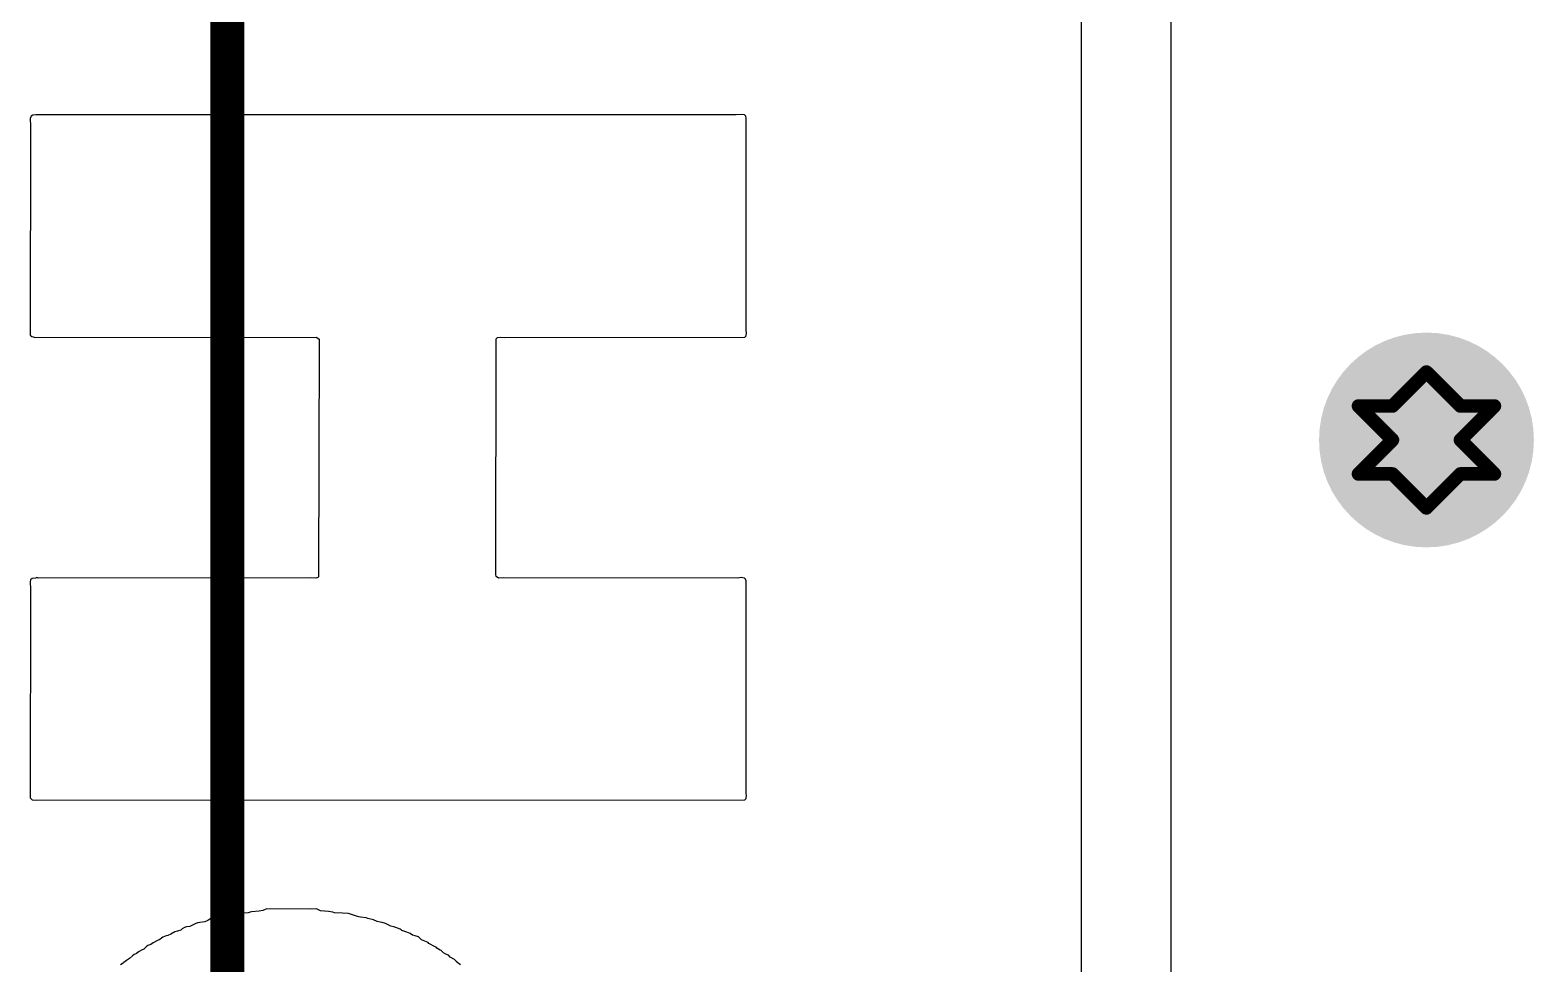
# Model space of a CAD drawing. Header units: inches. Extents: x 0 to 12.7, y -0.1 to 3.5.
# Drawn here: x 0.9444 to 1.1657, y 1.0315 to 1.1689 of the extents above; entities that cross this region are included whole.
import ezdxf

# ---------------------------------------------------------------- set-up
doc = ezdxf.new("R2010")
doc.units = ezdxf.units.IN
doc.header["$MEASUREMENT"] = 0
for name, color, linetype in [('Bottom Layer', 5, 'Continuous'), ('Bottom Overlay', 54, 'Continuous'), ('Bottom Solder', 6, 'Continuous'), ('Drill Drawing', 1, 'Continuous'), ('Top Layer', 1, 'Continuous'), ('Top Overlay', 2, 'Continuous'), ('Top Solder', 216, 'Continuous'), ('Via Holes', 16, 'Continuous')]:
    doc.layers.add(name, color=color, linetype=linetype)

# ---------------------------------------------------------------- blocks, each defined once
blk = doc.blocks.new('SX1276S8S_T_X1_1')
at = {"layer": 'Top Overlay'}
blk.add_lwpolyline([(0.313, 0.317, 0.005, 0.005, 0), (-0.314, 0.317, 0.005, 0.005, 0)], format="xyseb", dxfattribs=at)

msp = doc.modelspace()

# ---------------------------------------------------------------- hatches: boundary and pattern name
at = {"layer": 'Bottom Layer'}
h = msp.add_hatch(color=5, dxfattribs=at)
edge = h.paths.add_edge_path()
edge.add_arc((1.14986, 1.10859), 0.01181, 0, 360)
at = {"layer": 'Bottom Solder'}
h = msp.add_hatch(color=6, dxfattribs=at)
edge = h.paths.add_edge_path()
edge.add_arc((1.14986, 1.10859), 0.01581, 0, 360)
at = {"layer": 'Top Layer'}
h = msp.add_hatch(color=1, dxfattribs=at)
edge = h.paths.add_edge_path()
edge.add_arc((1.14986, 1.10859), 0.01181, 0, 360)
at = {"layer": 'Top Solder'}
h = msp.add_hatch(color=216, dxfattribs=at)
edge = h.paths.add_edge_path()
edge.add_arc((1.14986, 1.10859), 0.01581, 0, 360)
at = {"layer": 'Via Holes'}
h = msp.add_hatch(color=7, dxfattribs=at)
edge = h.paths.add_edge_path()
edge.add_arc((1.14986, 1.10859), 0.00591, 0, 360)

# ---------------------------------------------------------------- linework, layer by layer
at = {"layer": 'Bottom Overlay'}
for p, q in [((1.11236, 0.67763), (1.11229, 1.28771)), ((1.09907, 1.26711), (1.09904, 0.69054)), ((0.94454, 1.15627), (0.9444, 1.15592)), ((0.9444, 1.15592), (0.94447, 1.15481)), ((0.94481, 1.15641), (0.94454, 1.15627)), ((0.94523, 1.15648), (0.94481, 1.15641)), ((1.04831, 1.15645), (0.94523, 1.15648)), ((1.04901, 1.15651), (1.04831, 1.15645)), ((1.0495, 1.15645), (1.04901, 1.15651)), ((1.04971, 1.15624), (1.0495, 1.15645)), ((1.04978, 1.15596), (1.04971, 1.15624)), ((1.04974, 1.12468), (1.04978, 1.15596)), ((0.94447, 1.15481), (0.94443, 1.12402)), ((1.04981, 1.1244), (1.04974, 1.12468)), ((1.04974, 1.12392), (1.04981, 1.1244)), ((0.94443, 1.12402), (0.94464, 1.12381)), ((0.94464, 1.12381), (0.9452, 1.12367)), ((0.9452, 1.12367), (0.98649, 1.12371)), ((0.98649, 1.12371), (0.98674, 1.1236)), ((0.98674, 1.1236), (0.98691, 1.12343)), ((0.98691, 1.12343), (0.98684, 1.08843)), ((1.01293, 1.08878), (1.013, 1.1235)), ((1.013, 1.1235), (1.01318, 1.12367)), ((1.01318, 1.12367), (1.01366, 1.12374)), ((1.01366, 1.12374), (1.01415, 1.12367)), ((1.01415, 1.12367), (1.04957, 1.12374)), ((1.04957, 1.12374), (1.04974, 1.12392)), ((1.013, 1.0885), (1.01293, 1.08878)), ((0.94447, 1.08801), (0.9444, 1.08773)), ((0.9444, 1.08773), (0.94447, 1.08662)), ((0.94447, 1.08662), (0.94443, 1.0559)), ((0.94471, 1.08819), (0.94447, 1.08801)), ((0.9452, 1.08826), (0.94471, 1.08819)), ((0.94541, 1.08833), (0.9452, 1.08826)), ((0.94561, 1.08826), (0.94541, 1.08833)), ((0.98566, 1.08829), (0.94561, 1.08826)), ((0.98646, 1.08826), (0.98566, 1.08829)), ((0.98674, 1.08833), (0.98646, 1.08826)), ((0.98684, 1.08843), (0.98674, 1.08833)), ((1.01332, 1.08826), (1.013, 1.0885)), ((1.01412, 1.08829), (1.01332, 1.08826)), ((1.04852, 1.08826), (1.01412, 1.08829)), ((1.04901, 1.08833), (1.04852, 1.08826)), ((1.0495, 1.08826), (1.04901, 1.08833)), ((1.04967, 1.08808), (1.0495, 1.08826)), ((1.04978, 1.08784), (1.04967, 1.08808)), ((1.04974, 1.08586), (1.04978, 1.08784)), ((1.04974, 1.08579), (1.04974, 1.08586)), ((1.04974, 1.05649), (1.04974, 1.08579)), ((0.94443, 1.0559), (0.94471, 1.05562)), ((0.94471, 1.05562), (0.94541, 1.05555)), ((0.94541, 1.05555), (1.04957, 1.05562)), ((1.04957, 1.05562), (1.04974, 1.0558)), ((1.04981, 1.05628), (1.04974, 1.05649)), ((1.04974, 1.0558), (1.04981, 1.05628)), ((0.97056, 1.03785), (0.97011, 1.03767)), ((0.97098, 1.03812), (0.97056, 1.03785)), ((0.97125, 1.03819), (0.97098, 1.03812)), ((0.97209, 1.03826), (0.97125, 1.03819)), ((0.97268, 1.03837), (0.97209, 1.03826)), ((0.97324, 1.03851), (0.97268, 1.03837)), ((0.97386, 1.03879), (0.97324, 1.03851)), ((0.9747, 1.03886), (0.97386, 1.03879)), ((0.97491, 1.03892), (0.9747, 1.03886)), ((0.97651, 1.03899), (0.97491, 1.03892)), ((0.97679, 1.03906), (0.97651, 1.03899)), ((0.97699, 1.03913), (0.97679, 1.03906)), ((0.97811, 1.0392), (0.97699, 1.03913)), ((0.97866, 1.03934), (0.97811, 1.0392)), ((0.97901, 1.03948), (0.97866, 1.03934)), ((0.97922, 1.03955), (0.97901, 1.03948)), ((0.98559, 1.03952), (0.97922, 1.03955)), ((0.98653, 1.03955), (0.98559, 1.03952)), ((0.98715, 1.03927), (0.98653, 1.03955)), ((0.9883, 1.03917), (0.98715, 1.03927)), ((0.98896, 1.03906), (0.9883, 1.03917)), ((0.98917, 1.03899), (0.98896, 1.03906)), ((0.99035, 1.03892), (0.98917, 1.03899)), ((0.99126, 1.03886), (0.99035, 1.03892)), ((0.99185, 1.03868), (0.99126, 1.03886)), ((0.99241, 1.03847), (0.99185, 1.03868)), ((0.99275, 1.0384), (0.99241, 1.03847)), ((0.99303, 1.03833), (0.99275, 1.0384)), ((0.99383, 1.03823), (0.99303, 1.03833)), ((0.99411, 1.03816), (0.99383, 1.03823)), ((0.99491, 1.03792), (0.99411, 1.03816)), ((0.99547, 1.03771), (0.99491, 1.03792)), ((0.9644, 1.03558), (0.96395, 1.03541)), ((0.96468, 1.03565), (0.9644, 1.03558)), ((0.96513, 1.03583), (0.96468, 1.03565)), ((0.96569, 1.03618), (0.96513, 1.03583)), ((0.96607, 1.03628), (0.96569, 1.03618)), ((0.96656, 1.03642), (0.96607, 1.03628)), ((0.96677, 1.03663), (0.96656, 1.03642)), ((0.96711, 1.03684), (0.96677, 1.03663)), ((0.96739, 1.03691), (0.96711, 1.03684)), ((0.96788, 1.03698), (0.96739, 1.03691)), ((0.96868, 1.03736), (0.96788, 1.03698)), ((0.96903, 1.0375), (0.96868, 1.03736)), ((0.96938, 1.03757), (0.96903, 1.0375)), ((0.97011, 1.03767), (0.96938, 1.03757)), ((0.99592, 1.0376), (0.99547, 1.03771)), ((0.9962, 1.03753), (0.99592, 1.0376)), ((0.99669, 1.03739), (0.9962, 1.03753)), ((0.99749, 1.03701), (0.99669, 1.03739)), ((0.99794, 1.03691), (0.99749, 1.03701)), ((0.99822, 1.03684), (0.99794, 1.03691)), ((0.99884, 1.03656), (0.99822, 1.03684)), ((0.99898, 1.03649), (0.99884, 1.03656)), ((0.99909, 1.03638), (0.99898, 1.03649)), ((0.99954, 1.03621), (0.99909, 1.03638)), ((0.99982, 1.03614), (0.99954, 1.03621)), ((1.0003, 1.03593), (0.99982, 1.03614)), ((1.00069, 1.03569), (1.0003, 1.03593)), ((1.00107, 1.03558), (1.00069, 1.03569)), ((1.00156, 1.03545), (1.00107, 1.03558)), ((0.96078, 1.0335), (0.96043, 1.03329)), ((0.96113, 1.03364), (0.96078, 1.0335)), ((0.96148, 1.03398), (0.96113, 1.03364)), ((0.96172, 1.03416), (0.96148, 1.03398)), ((0.96217, 1.03433), (0.96172, 1.03416)), ((0.96252, 1.03454), (0.96217, 1.03433)), ((0.96315, 1.03489), (0.96252, 1.03454)), ((0.9635, 1.03503), (0.96315, 1.03489)), ((0.96371, 1.03524), (0.9635, 1.03503)), ((0.96395, 1.03541), (0.96371, 1.03524)), ((1.00201, 1.03499), (1.00156, 1.03545)), ((1.00246, 1.03482), (1.00201, 1.03499)), ((1.00295, 1.03461), (1.00246, 1.03482)), ((1.00309, 1.03447), (1.00295, 1.03461)), ((1.00399, 1.03398), (1.00309, 1.03447)), ((1.00413, 1.03391), (1.00399, 1.03398)), ((1.00427, 1.03378), (1.00413, 1.03391)), ((1.00476, 1.0335), (1.00427, 1.03378)), ((1.0049, 1.03343), (1.00476, 1.0335)), ((1.00524, 1.03308), (1.0049, 1.03343)), ((0.95807, 1.03155), (0.95772, 1.03134)), ((0.95817, 1.03165), (0.95807, 1.03155)), ((0.95856, 1.03197), (0.95817, 1.03165)), ((0.95904, 1.03224), (0.95856, 1.03197)), ((0.95946, 1.03266), (0.95904, 1.03224)), ((0.9597, 1.03284), (0.95946, 1.03266)), ((0.96005, 1.03298), (0.9597, 1.03284)), ((0.96043, 1.03329), (0.96005, 1.03298)), ((1.00559, 1.03287), (1.00524, 1.03308)), ((1.00594, 1.03273), (1.00559, 1.03287)), ((1.00622, 1.03245), (1.00594, 1.03273)), ((1.00684, 1.03211), (1.00622, 1.03245)), ((1.00702, 1.03193), (1.00684, 1.03211)), ((1.00709, 1.03179), (1.00702, 1.03193)), ((1.0074, 1.03155), (1.00709, 1.03179)), ((1.00754, 1.03148), (1.0074, 1.03155)), ((1.00771, 1.03131), (1.00754, 1.03148))]:
    msp.add_line(p, q, dxfattribs=at)
at = {"layer": 'Drill Drawing'}
for points in [[(1.14486, 1.11359, 0.002, 0.002, 0), (1.14986, 1.11859, 0.002, 0.002, 0)], [(1.14986, 1.11859, 0.002, 0.002, 0), (1.15486, 1.11359, 0.002, 0.002, 0)], [(1.13986, 1.11359, 0.002, 0.002, 0), (1.14486, 1.10859, 0.002, 0.002, 0)], [(1.13986, 1.11359, 0.002, 0.002, 0), (1.14486, 1.11359, 0.002, 0.002, 0)], [(1.15486, 1.11359, 0.002, 0.002, 0), (1.15986, 1.11359, 0.002, 0.002, 0)], [(1.15486, 1.10859, 0.002, 0.002, 0), (1.15986, 1.11359, 0.002, 0.002, 0)], [(1.13986, 1.10359, 0.002, 0.002, 0), (1.14486, 1.10859, 0.002, 0.002, 0)], [(1.15486, 1.10859, 0.002, 0.002, 0), (1.15986, 1.10359, 0.002, 0.002, 0)], [(1.13986, 1.10359, 0.002, 0.002, 0), (1.14486, 1.10359, 0.002, 0.002, 0)], [(1.14486, 1.10359, 0.002, 0.002, 0), (1.14986, 1.09859, 0.002, 0.002, 0)], [(1.14986, 1.09859, 0.002, 0.002, 0), (1.15486, 1.10359, 0.002, 0.002, 0)], [(1.15486, 1.10359, 0.002, 0.002, 0), (1.15986, 1.10359, 0.002, 0.002, 0)]]:
    msp.add_lwpolyline(points, format="xyseb", dxfattribs=at)
for points in [[(1.14936, 1.11859, 0.001, 0.001, 1), (1.15036, 1.11859, 0.001, 0.001, 1)], [(1.14936, 1.11859, 0.001, 0.001, 1), (1.15036, 1.11859, 0.001, 0.001, 1)], [(1.13936, 1.11359, 0.001, 0.001, 1), (1.14036, 1.11359, 0.001, 0.001, 1)], [(1.13936, 1.11359, 0.001, 0.001, 1), (1.14036, 1.11359, 0.001, 0.001, 1)], [(1.14436, 1.11359, 0.001, 0.001, 1), (1.14536, 1.11359, 0.001, 0.001, 1)], [(1.14436, 1.11359, 0.001, 0.001, 1), (1.14536, 1.11359, 0.001, 0.001, 1)], [(1.15436, 1.11359, 0.001, 0.001, 1), (1.15536, 1.11359, 0.001, 0.001, 1)], [(1.15436, 1.11359, 0.001, 0.001, 1), (1.15536, 1.11359, 0.001, 0.001, 1)], [(1.15936, 1.11359, 0.001, 0.001, 1), (1.16036, 1.11359, 0.001, 0.001, 1)], [(1.15936, 1.11359, 0.001, 0.001, 1), (1.16036, 1.11359, 0.001, 0.001, 1)], [(1.14436, 1.10859, 0.001, 0.001, 1), (1.14536, 1.10859, 0.001, 0.001, 1)], [(1.14436, 1.10859, 0.001, 0.001, 1), (1.14536, 1.10859, 0.001, 0.001, 1)], [(1.15436, 1.10859, 0.001, 0.001, 1), (1.15536, 1.10859, 0.001, 0.001, 1)], [(1.15436, 1.10859, 0.001, 0.001, 1), (1.15536, 1.10859, 0.001, 0.001, 1)], [(1.13936, 1.10359, 0.001, 0.001, 1), (1.14036, 1.10359, 0.001, 0.001, 1)], [(1.13936, 1.10359, 0.001, 0.001, 1), (1.14036, 1.10359, 0.001, 0.001, 1)], [(1.14436, 1.10359, 0.001, 0.001, 1), (1.14536, 1.10359, 0.001, 0.001, 1)], [(1.14436, 1.10359, 0.001, 0.001, 1), (1.14536, 1.10359, 0.001, 0.001, 1)], [(1.15436, 1.10359, 0.001, 0.001, 1), (1.15536, 1.10359, 0.001, 0.001, 1)], [(1.15436, 1.10359, 0.001, 0.001, 1), (1.15536, 1.10359, 0.001, 0.001, 1)], [(1.15936, 1.10359, 0.001, 0.001, 1), (1.16036, 1.10359, 0.001, 0.001, 1)], [(1.15936, 1.10359, 0.001, 0.001, 1), (1.16036, 1.10359, 0.001, 0.001, 1)], [(1.14936, 1.09859, 0.001, 0.001, 1), (1.15036, 1.09859, 0.001, 0.001, 1)], [(1.14936, 1.09859, 0.001, 0.001, 1), (1.15036, 1.09859, 0.001, 0.001, 1)]]:
    msp.add_lwpolyline(points, format="xyseb", close=True, dxfattribs=at)

# ---------------------------------------------------------------- block references
at = {"rotation": 270}
msp.add_blockref('SX1276S8S_T_X1_1', (0.65641, 1.128), dxfattribs=at)

doc.saveas('drawing.dxf')
